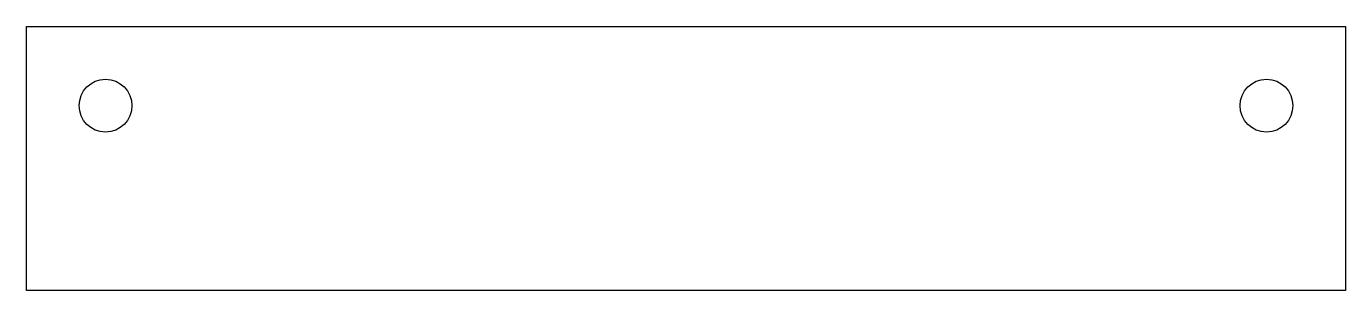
# Model space of a CAD drawing. Header units: millimetres. Extents: x -350 to -300, y 30.7 to 40.7.
import ezdxf

# ---------------------------------------------------------------- set-up
doc = ezdxf.new("R2010")
doc.units = ezdxf.units.MM
doc.layers.get('0').update_dxf_attribs({"linetype": 'CONTINUOUS'})

msp = doc.modelspace()

# ---------------------------------------------------------------- linework, layer by layer
msp.add_lwpolyline([(-350, 30.664), (-350, 40.664), (-300, 40.664), (-300, 30.664)], close=True)
for centre in [(-347, 37.664), (-303, 37.664)]:
    msp.add_circle(centre, 1)

doc.saveas('drawing.dxf')
